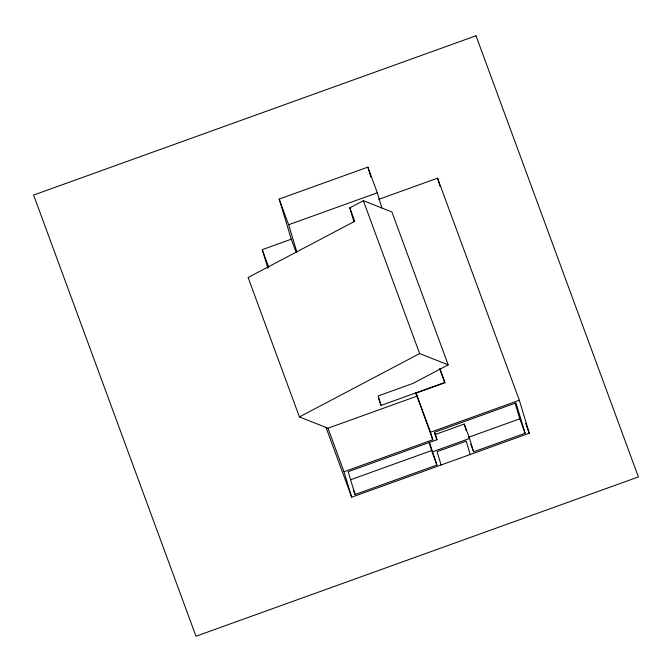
<?xml version="1.0" encoding="UTF-8"?>
<svg xmlns="http://www.w3.org/2000/svg" width="672" height="672" viewBox="0 0 672 672"><rect width="100%" height="100%" fill="white"/><g stroke="black" fill="none" stroke-linecap="round" stroke-linejoin="round"><path stroke-width="1.01" d="M353.959 221.668L349.784 207.85L363.359 200.693L391.902 211.957L448.182 364.837L412.91 383.426L378.21 395.926L381.074 405.409L444.704 382.494L439.648 368.777M349.784 207.85L354.732 221.29L248.102 277.502L299.426 416.934L419.63 353.573L448.182 364.837M295.957 251.908L291.278 239.19L279.166 199.063L367.861 167.126L377.311 192.805L381.898 208.018M296.864 252.076L288.616 224.742L377.311 192.805M378.68 199.374L437.581 178.164L519.33 400.252L529.284 433.23L351.683 497.179L326.004 427.409M267.859 268.237L262.248 249.648L291.278 239.19M351.683 497.179L344.005 471.736L432.802 439.757L415.775 392.91L417.404 397.32L416.128 393.112L445.049 382.696L439.984 368.928M299.426 416.934L327.978 428.198L416.774 396.22M432.802 439.757L430.534 432.23L519.33 400.252M435.296 434.473L464.251 424.04L469.568 438.488L473.592 451.811L525.118 433.264L515.962 402.931L434.7 432.197L436.976 439.723L348.172 471.702L355.06 494.5L436.918 465.024L429.349 442.067M350.725 479.699L431.6 450.576L429.299 442.957M468.275 437.371L519.8 418.816L515.071 403.166M432.894 451.693L469.568 438.488M525.672 423.402L529.284 433.23M519.8 418.816L525.118 433.264M470.753 444.108L473.592 451.811M363.359 200.693L419.63 353.573M434.49 432.986L436.976 439.723M416.128 393.112L430.534 432.23M431.6 450.576L436.918 465.024M378.538 398.538L381.074 405.409M279.166 199.063L288.616 224.742M353.279 489.686L355.06 494.5M262.248 249.648L268.733 267.246M327.978 428.198L344.005 471.736M437.581 178.164L439.992 186.161M464.251 424.04L466.267 430.71M470.224 454.499L466.2 441.168L437.06 451.66L441.084 464.99M367.861 167.126L370.843 177.005M476.003 35.767L33.6 195.065L195.997 636.233L638.4 476.935L476.003 35.767"/></g></svg>
